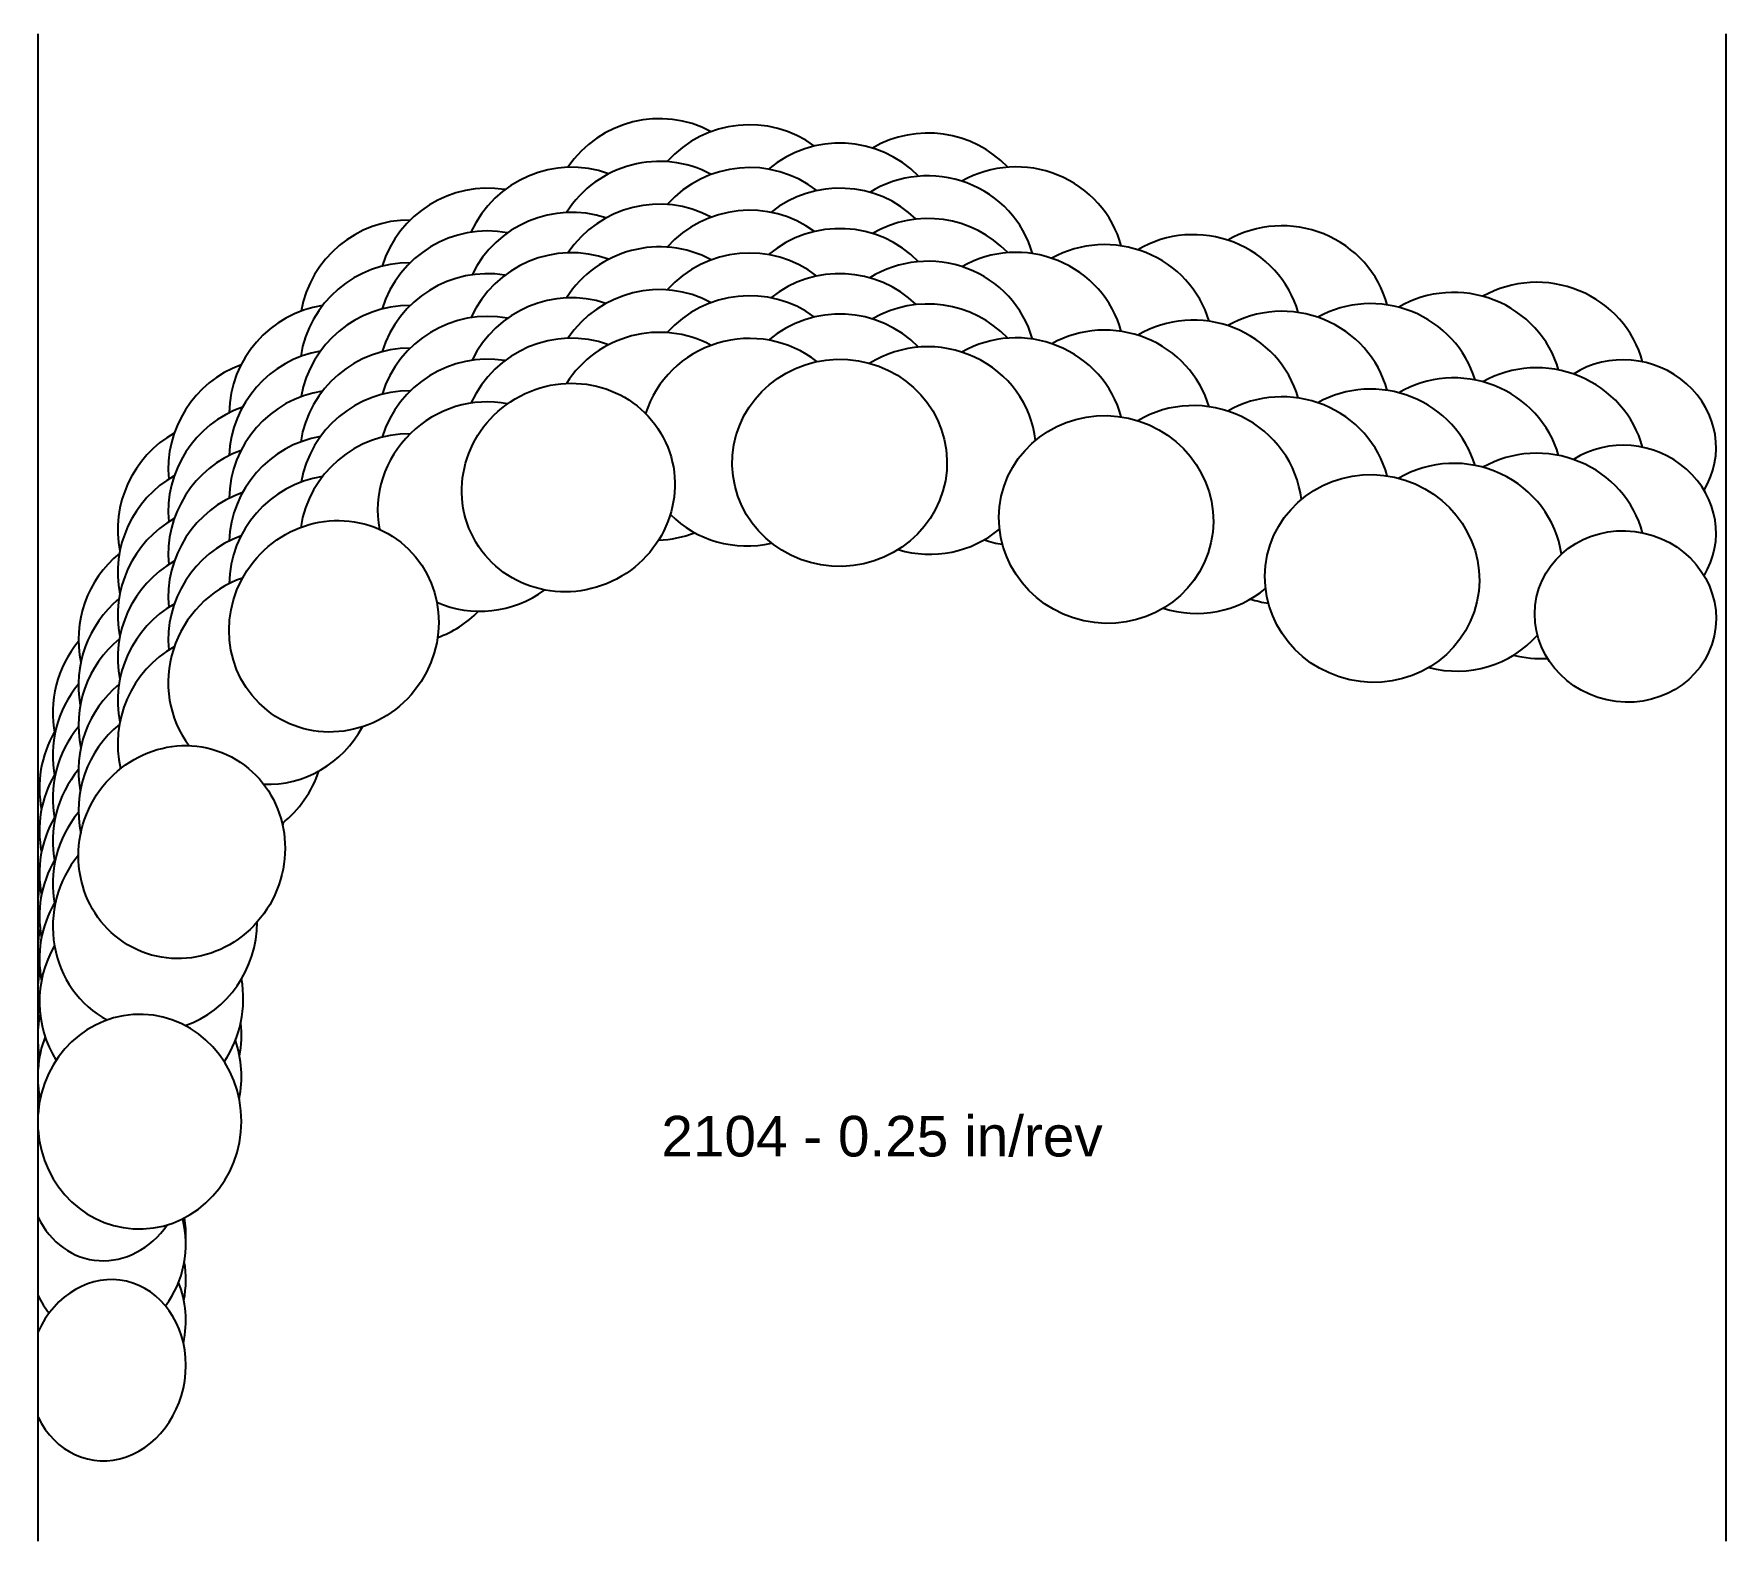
# Model space of a CAD drawing. Header units: inches. Extents: x -4.95 to 0, y -3.24 to 1.17.
import ezdxf
from ezdxf.enums import TextEntityAlignment as Align

# ---------------------------------------------------------------- set-up
doc = ezdxf.new("R2010")
doc.units = ezdxf.units.IN
doc.header["$MEASUREMENT"] = 0
for name, color, linetype, true_color in [('Blade_1', 30, 'Continuous', 0xff7f00), ('Blade_2', 7, 'Continuous', 0xcccc00), ('Blade_3', 7, 'Continuous', 0x00cc00), ('Blade_4', 7, 'Continuous', 0x00cccc), ('Blade_5', 7, 'Continuous', 0x0066cc), ('Blade_6', 190, 'Continuous', 0x7f00ff)]:
    doc.layers.add(name, color=color, linetype=linetype, true_color=true_color)
doc.layers.add('Gage_Line', color=7, linetype='Continuous')
doc.styles.get("Standard").update_dxf_attribs({"font": 'arial.ttf'})

msp = doc.modelspace()

# ---------------------------------------------------------------- linework, layer by layer
at = {"layer": 'Blade_1'}
for centre, major_axis, ratio, start_param, end_param in [((-2.5929, 0.416), (0.3139, 0.0083), 0.965326, 7.033513, 8.522724), ((-3.3865, 0.3436), (0.2777, 0.1465), 0.963282, 0.739403, 2.227495), ((-1.8134, 0.2502), (0.3066, -0.068), 0.965926, 6.774464, 8.596812), ((-2.5929, 0.166), (0.3139, 0.0083), 0.965326, 7.033513, 8.522724), ((-3.3865, 0.0936), (0.2777, 0.1465), 0.963282, 0.739403, 2.227495), ((-1.0354, 0.0777), (0.3066, -0.068), 0.965926, 6.77749, 8.597002), ((-1.8134, 0.0002), (0.3066, -0.068), 0.965926, 6.774464, 8.596812), ((-4.0721, -0.0621), (0.1955, 0.2457), 0.960722, 7.103727, 8.508324), ((-0.2947, -0.0334), (0.2597, -0.0576), 0.939693, 5.966461, 8.670084), ((-1.0354, -0.1723), (0.3066, -0.068), 0.965926, 6.77749, 8.597002), ((-4.0721, -0.3121), (0.1955, 0.2457), 0.960722, 7.103727, 8.508324), ((-0.2947, -0.2834), (0.2597, -0.0576), 0.939693, 5.966461, 8.670084), ((-4.5171, -0.7226), (0.1313, 0.2852), 0.954097, 1.102903, 2.211101), ((-4.5171, -0.9726), (0.1313, 0.2852), 0.954097, 1.102903, 2.211101), ((-4.6404, -1.511), (0.0077, 0.3139), 0.948596, 7.665989, 7.807177), ((-4.6404, -1.511), (0.0077, 0.3139), 0.948596, 7.952217, 8.068815), ((-4.6404, -2.011), (0.0077, 0.3139), 0.948596, 1.669032, 7.807177), ((-4.6404, -1.761), (0.0077, 0.3139), 0.948596, 1.382804, 1.523992), ((-4.6404, -1.761), (0.0077, 0.3139), 0.948596, 4.548986, 4.858255), ((-4.6404, -1.761), (0.0077, 0.3139), 0.948596, 1.669032, 1.78563), ((-4.7348, -2.488), (0.0473, 0.2618), 0.858616, 4.69488, 5.120522), ((-4.7348, -2.738), (0.0473, 0.2618), 0.858616, 2.268023, 7.571842)]:
    msp.add_ellipse(centre, major_axis=major_axis, ratio=ratio, start_param=start_param, end_param=end_param, dxfattribs=at)
for centre, major_axis, ratio in [((-2.5929, -0.084), (0.3139, 0.0083), 0.965326), ((-3.3865, -0.1564), (0.2777, 0.1465), 0.963282), ((-1.8134, -0.2498), (0.3066, -0.068), 0.965926), ((-1.0354, -0.4223), (0.3066, -0.068), 0.965926), ((-4.0721, -0.5621), (0.1955, 0.2457), 0.960722), ((-0.2947, -0.5334), (0.2597, -0.0576), 0.939693), ((-4.5171, -1.2226), (0.1313, 0.2852), 0.954097)]:
    msp.add_ellipse(centre, major_axis=major_axis, ratio=ratio, dxfattribs=at)
at = {"layer": 'Blade_2'}
for centre, major_axis, ratio, start_param, end_param in [((-2.86, 0.4763), (0.3085, 0.0585), 0.964764, 6.979536, 8.529988), ((-3.6343, 0.2879), (0.2541, 0.1845), 0.962424, 7.015739, 8.520175), ((-2.86, 0.2263), (0.3085, 0.0585), 0.964764, 6.979536, 8.529988), ((-3.6343, 0.0379), (0.2541, 0.1845), 0.962424, 7.015739, 8.520175), ((-2.86, -0.0237), (0.3085, 0.0585), 0.964764, 6.979536, 8.951081), ((-3.6343, -0.2121), (0.2541, 0.1845), 0.962424, 7.015739, 8.99658), ((-4.2526, -0.2143), (0.1686, 0.2649), 0.955308, 7.159524, 8.537925), ((-4.2526, -0.4643), (0.1686, 0.2649), 0.955308, 7.159524, 8.537925), ((-2.86, -0.0237), (0.3085, 0.0585), 0.964764, 3.717277, 4.750532), ((-4.2526, -0.7143), (0.1686, 0.2649), 0.955308, 7.159524, 9.088932), ((-3.6343, -0.2121), (0.2541, 0.1845), 0.962424, 3.645168, 4.716748), ((-4.5954, -0.9333), (0.0734, 0.3053), 0.948806, 1.094713, 2.019809), ((-4.2526, -0.7143), (0.1686, 0.2649), 0.955308, 3.646978, 4.783738), ((-4.5954, -1.1833), (0.0734, 0.3053), 0.948806, 1.094713, 2.019809), ((-4.5954, -1.4333), (0.0734, 0.3053), 0.948806, 1.094713, 2.90322), ((-4.5954, -1.4333), (0.0734, 0.3053), 0.948806, 3.690898, 4.95555), ((-4.7348, -1.653), (0.0473, 0.2618), 0.858616, 1.284631, 1.288657), ((-4.7348, -1.903), (0.0473, 0.2618), 0.858616, 1.284631, 1.288657), ((-4.7348, -2.153), (0.0473, 0.2618), 0.858616, 1.284631, 1.288657), ((-4.7348, -2.153), (0.0473, 0.2618), 0.858616, 2.268023, 4.218511)]:
    msp.add_ellipse(centre, major_axis=major_axis, ratio=ratio, start_param=start_param, end_param=end_param, dxfattribs=at)
at = {"layer": 'Blade_3'}
for centre, major_axis, ratio, start_param, end_param in [((-3.1265, 0.4936), (0.2962, 0.1042), 0.964072, 6.997455, 8.541358), ((-2.332, 0.452), (0.311, -0.0432), 0.965718, 6.67936, 8.569522), ((-1.554, 0.2795), (0.3066, -0.068), 0.965926, 6.762064, 8.62586), ((-3.1265, 0.2436), (0.2962, 0.1042), 0.964072, 6.997455, 8.541358), ((-3.8645, 0.1934), (0.2263, 0.2176), 0.961559, 7.056895, 8.529549), ((-2.332, 0.202), (0.311, -0.0432), 0.965718, 6.67936, 8.569522), ((-0.7922, 0.1106), (0.3066, -0.068), 0.965926, 6.764685, 8.621324), ((-1.554, 0.0295), (0.3066, -0.068), 0.965926, 6.762064, 8.62586), ((-3.1265, -0.0064), (0.2962, 0.1042), 0.964072, 6.997455, 8.541358), ((-3.8645, -0.0566), (0.2263, 0.2176), 0.961559, 7.056895, 8.529549), ((-2.332, -0.048), (0.311, -0.0432), 0.965718, 6.523946, 8.569522), ((-0.7922, -0.1394), (0.3066, -0.068), 0.965926, 6.764685, 8.621324), ((-1.554, -0.2205), (0.3066, -0.068), 0.965926, 6.605238, 8.62586), ((-3.8645, -0.3066), (0.2263, 0.2176), 0.961559, 7.056895, 8.529549), ((-0.7922, -0.3894), (0.3066, -0.068), 0.965926, 6.635246, 8.621324), ((-4.402, -0.3944), (0.135, 0.2835), 0.954638, 7.215667, 8.51889), ((-3.1265, -0.0064), (0.2962, 0.1042), 0.964072, 4.39843, 4.744101), ((-2.332, -0.048), (0.311, -0.0432), 0.965718, 4.55531, 5.56579), ((-4.402, -0.6444), (0.135, 0.2835), 0.954638, 7.215667, 8.51889), ((-1.554, -0.2205), (0.3066, -0.068), 0.965926, 4.62342, 5.644641), ((-3.8645, -0.3066), (0.2263, 0.2176), 0.961559, 4.281609, 4.738934), ((-0.7922, -0.3894), (0.3066, -0.068), 0.965926, 4.67312, 5.796251), ((-4.402, -0.8944), (0.135, 0.2835), 0.954638, 7.215667, 8.553358), ((-4.402, -0.8944), (0.135, 0.2835), 0.954638, 4.236254, 4.843032), ((-4.6352, -1.1562), (0.0401, 0.3114), 0.948617, 1.156623, 1.906271), ((-4.6352, -1.4062), (0.0401, 0.3114), 0.948617, 1.156623, 1.906271), ((-4.6352, -1.6562), (0.0401, 0.3114), 0.948617, 1.156623, 2.286106), ((-4.6352, -1.6562), (0.0401, 0.3114), 0.948617, 4.225229, 5.035344), ((-4.7348, -2.3826), (0.0473, 0.2618), 0.858616, 4.183275, 5.202994), ((-4.7348, -2.3826), (0.0473, 0.2618), 0.858616, 2.268023, 2.514997)]:
    msp.add_ellipse(centre, major_axis=major_axis, ratio=ratio, start_param=start_param, end_param=end_param, dxfattribs=at)
at = {"layer": 'Blade_4'}
for centre, major_axis, ratio, start_param, end_param in [((-2.5929, 0.5479), (0.3139, 0.0083), 0.965326, 7.004531, 8.551448), ((-3.3865, 0.4755), (0.2777, 0.1465), 0.963282, 6.995666, 8.537231), ((-2.5929, 0.2979), (0.3139, 0.0083), 0.965326, 7.004531, 8.551448), ((-3.3865, 0.2255), (0.2777, 0.1465), 0.963282, 6.995666, 8.537231), ((-4.0721, 0.0699), (0.1955, 0.2457), 0.960722, 7.084249, 8.531078), ((-2.5929, 0.0479), (0.3139, 0.0083), 0.965326, 7.004531, 8.551448), ((-3.3865, -0.0245), (0.2777, 0.1465), 0.963282, 6.995666, 8.537231), ((-4.0721, -0.1801), (0.1955, 0.2457), 0.960722, 7.084249, 8.531078), ((-4.0721, -0.4301), (0.1955, 0.2457), 0.960722, 7.084249, 8.531078), ((-4.5171, -0.5907), (0.1313, 0.2852), 0.954097, 1.097398, 2.233871), ((-4.5171, -0.8407), (0.1313, 0.2852), 0.954097, 1.097398, 2.233871), ((-4.5171, -1.0907), (0.1313, 0.2852), 0.954097, 1.097398, 2.233871), ((-4.5171, -1.0907), (0.1313, 0.2852), 0.954097, 4.948416, 4.979563), ((-4.6404, -1.379), (0.0077, 0.3139), 0.948596, 1.390241, 1.523992), ((-4.6404, -1.379), (0.0077, 0.3139), 0.948596, 1.669032, 1.808199), ((-4.6404, -1.629), (0.0077, 0.3139), 0.948596, 1.390241, 1.523992), ((-4.6404, -1.629), (0.0077, 0.3139), 0.948596, 1.669032, 1.808199), ((-4.6404, -1.879), (0.0077, 0.3139), 0.948596, 1.215206, 1.523992), ((-4.6404, -1.879), (0.0077, 0.3139), 0.948596, 4.526417, 5.081105), ((-4.6404, -1.879), (0.0077, 0.3139), 0.948596, 1.669032, 1.808199), ((-4.7348, -2.356), (0.0473, 0.2618), 0.858616, 4.869747, 5.107144), ((-4.7348, -2.606), (0.0473, 0.2618), 0.858616, 4.66786, 5.356029)]:
    msp.add_ellipse(centre, major_axis=major_axis, ratio=ratio, start_param=start_param, end_param=end_param, dxfattribs=at)
at = {"layer": 'Blade_5'}
for centre, major_axis, ratio, start_param, end_param in [((-2.86, 0.6013), (0.3085, 0.0585), 0.964764, 7.008253, 8.529988), ((-2.0727, 0.4778), (0.3077, -0.0624), 0.965915, 6.730963, 8.592031), ((-3.6343, 0.4129), (0.2541, 0.1845), 0.962424, 7.040885, 8.520174), ((-2.86, 0.3513), (0.3085, 0.0585), 0.964764, 7.008253, 8.529988), ((-1.2947, 0.3053), (0.3066, -0.068), 0.965926, 6.749769, 8.611345), ((-2.0727, 0.2278), (0.3077, -0.0624), 0.965915, 6.730963, 8.592031), ((-3.6343, 0.1629), (0.2541, 0.1845), 0.962424, 7.040885, 8.520174), ((-0.5483, 0.1437), (0.3066, -0.068), 0.953717, 6.739206, 8.610428), ((-2.86, 0.1013), (0.3085, 0.0585), 0.964764, 7.008253, 8.529988), ((-1.2947, 0.0553), (0.3066, -0.068), 0.965926, 6.749769, 8.611345), ((-2.0727, -0.0222), (0.3077, -0.0624), 0.965915, 6.730963, 8.592031), ((-4.2526, -0.0893), (0.1686, 0.2649), 0.955308, 7.175, 8.537925), ((-3.6343, -0.0871), (0.2541, 0.1845), 0.962424, 7.040885, 8.520174), ((-0.5483, -0.1063), (0.3066, -0.068), 0.953717, 6.739206, 8.610428), ((-1.2947, -0.1947), (0.3066, -0.068), 0.965926, 6.749769, 8.611345), ((-4.2526, -0.3393), (0.1686, 0.2649), 0.955308, 7.175, 8.537925), ((-0.5483, -0.3563), (0.3066, -0.068), 0.953717, 6.739206, 8.610428), ((-4.2526, -0.5893), (0.1686, 0.2649), 0.955308, 7.175, 8.537925), ((-2.0727, -0.0222), (0.3077, -0.0624), 0.965915, 4.589437, 4.764844), ((-1.2947, -0.1947), (0.3066, -0.068), 0.965926, 4.610805, 4.782471), ((-4.5954, -0.8083), (0.0734, 0.3053), 0.948806, 1.094579, 2.019809), ((-0.5483, -0.3563), (0.3066, -0.068), 0.953717, 4.684813, 5.00256), ((-4.5954, -1.0583), (0.0734, 0.3053), 0.948806, 1.094579, 2.019809), ((-4.5954, -1.3083), (0.0734, 0.3053), 0.948806, 1.094579, 2.019809), ((-4.7348, -1.528), (0.0473, 0.2618), 0.858616, 1.279639, 1.288657), ((-4.7348, -1.778), (0.0473, 0.2618), 0.858616, 1.279639, 1.288657), ((-4.7348, -2.028), (0.0473, 0.2618), 0.858616, 1.279639, 1.288657)]:
    msp.add_ellipse(centre, major_axis=major_axis, ratio=ratio, start_param=start_param, end_param=end_param, dxfattribs=at)
at = {"layer": 'Blade_6'}
for centre, major_axis, ratio, start_param, end_param in [((-3.1265, 0.6186), (0.2962, 0.1042), 0.964072, 6.997455, 8.513882), ((-2.332, 0.577), (0.311, -0.0432), 0.965718, 7.161925, 8.540428), ((-3.1265, 0.3686), (0.2962, 0.1042), 0.964072, 6.997455, 8.513882), ((-2.332, 0.327), (0.311, -0.0432), 0.965718, 7.161925, 8.540428), ((-3.8645, 0.3184), (0.2263, 0.2176), 0.961559, 7.056895, 8.50535), ((-3.1265, 0.1186), (0.2962, 0.1042), 0.964072, 6.997455, 8.513882), ((-2.332, 0.077), (0.311, -0.0432), 0.965718, 7.161925, 8.540428), ((-3.8645, 0.0684), (0.2263, 0.2176), 0.961559, 7.056895, 8.50535), ((-3.8645, -0.1816), (0.2263, 0.2176), 0.961559, 7.056895, 8.50535), ((-4.402, -0.2694), (0.135, 0.2835), 0.954638, 7.215667, 8.518889), ((-4.402, -0.5194), (0.135, 0.2835), 0.954638, 7.215667, 8.518889), ((-4.402, -0.7694), (0.135, 0.2835), 0.954638, 7.215667, 8.518889), ((-4.6352, -1.0312), (0.0401, 0.3114), 0.948617, 1.156623, 1.906271), ((-4.6352, -1.2812), (0.0401, 0.3114), 0.948617, 1.156623, 1.906271), ((-4.6352, -1.5312), (0.0401, 0.3114), 0.948617, 1.156623, 1.906271), ((-4.7348, -2.2576), (0.0473, 0.2618), 0.858616, 4.681392, 4.734365)]:
    msp.add_ellipse(centre, major_axis=major_axis, ratio=ratio, start_param=start_param, end_param=end_param, dxfattribs=at)
at = {"layer": 'Gage_Line'}
for p, q in [((-4.9375, -3.238), (-4.9375, 1.1707)), ((0, -3.238), (0, 1.1707))]:
    msp.add_line(p, q, dxfattribs=at)

# ---------------------------------------------------------------- texts
msp.add_text('2104 - 0.25 in/rev', height=0.11875).set_placement((-2.4688, -2.0535), align=Align.MIDDLE_CENTER)

doc.saveas('drawing.dxf')
